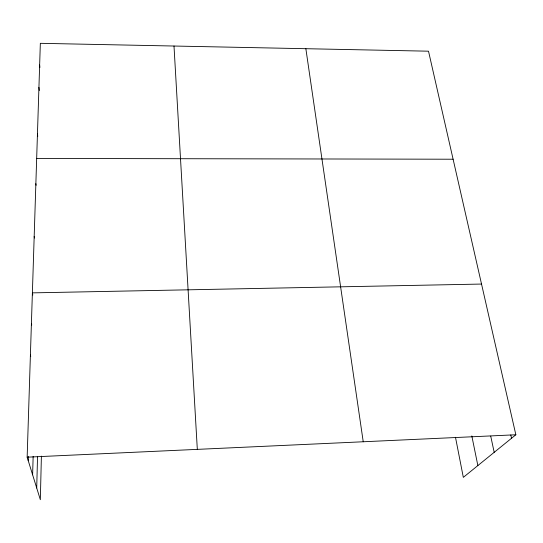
<?xml version="1.0" encoding="UTF-8"?>
<svg xmlns="http://www.w3.org/2000/svg" width="543" height="543" viewBox="0 0 543 543"><rect width="100%" height="100%" fill="white"/><g stroke="black" fill="none" stroke-linecap="round" stroke-linejoin="round"><path stroke-width="0.81" d="M41.397 456.12L40.338 499.682L27.15 457.172L40.338 43.318L428.508 51.191L515.85 434.767L463.322 477.365L455.489 437.285M36.714 488.008L37.542 456.602M32.621 474.813L33.15 456.358M28.243 460.708L28.372 456.541M27.15 457.172L515.85 434.767M481.532 284.057L32.383 292.874L32.79 295.019M36.666 158.447L453.106 159.221M510.793 434.991L511.533 438.269M30.401 355.068L30.734 356.561M490.723 436.138L494.191 452.326M471.813 435.927L477.86 465.568M31.413 323.424L31.738 325.013M34.182 236.49L34.44 238.038M35.865 183.643L36.109 185.299M305.858 48.707L363.233 441.764M37.447 134.019L37.752 136.313M38.933 87.328L39.32 90.518M39.646 65.004L39.931 67.441M173.998 46.033L197.319 449.373"/></g></svg>
